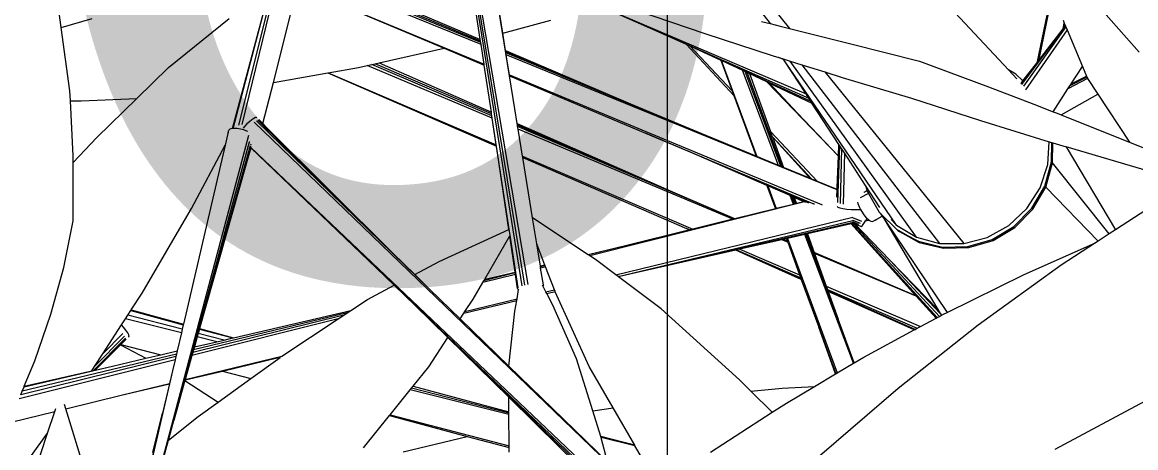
# Model space of a CAD drawing. Header units: millimetres. Extents: x 17 to 218440, y 21 to 53693.
# Drawn here: x 37158.7 to 37325.4, y 25592.5 to 25656.2 of the extents above; entities that cross this region are included whole.
import ezdxf

# ---------------------------------------------------------------- set-up
doc = ezdxf.new("R2010")
doc.units = ezdxf.units.MM
doc.header["$MEASUREMENT"] = 0
doc.layers.add('Edges', color=7, linetype='Continuous', lineweight=18)
doc.styles.get("Standard").update_dxf_attribs({"font": 'arial.ttf'})
doc.dimstyles.new('DIM100', dxfattribs={"dimscale": 0, "dimtxt": 150, "dimasz": 50, "dimexe": 50, "dimexo": 0, "dimgap": 100, "dimtad": 1, "dimtoh": 1, "dimdec": 0, "dimdsep": 46, "dimtxsty": 'Standard', "dimblk": 'ARCHTICK', "dimcen": 1, "dimclrd": 1, "dimclre": 1, "dimadec": 0, "dimazin": 0, "dimtfac": 250, "dimtdec": 0, "dimtix": 1, "dimtmove": 0, "dimatfit": 3, "dimldrblk": 'DOT', "dimfxl": 150, "dimtolj": 1, "dimtzin": 0, "dimlwd": 5, "dimlwe": 5, "dimarcsym": 0})

# ---------------------------------------------------------------- blocks, each defined once
blk = doc.blocks.new('BAMBOOPLAN')
at = {"layer": 'Edges'}
for p, q in [((-2.0122, 6.1631), (-1.3041, 5.2883)), ((-2.2509, 6.01), (-2.4758, 5.0826)), ((-2.2728, 5.9232), (-2.4831, 5.0812)), ((-2.0569, 5.8609), (-1.8769, 4.7375)), ((-2.0566, 5.8623), (-1.871, 4.7392)), ((-2.0541, 5.8605), (-1.8642, 4.7407)), ((-1.892, 5.1167), (-2.0075, 5.8286)), ((-1.5611, 5.5779), (-1.3459, 5.2988)), ((-1.966, 5.2656), (-1.9936, 5.4463)), ((-1.9642, 5.2539), (-2.3473, 5.4101)), ((-1.9649, 5.2582), (-2.3459, 5.4154)), ((-1.9653, 5.2611), (-2.3448, 5.4199)), ((-1.9176, 5.2786), (-1.9412, 5.4281)), ((-2.2713, 5.3949), (-1.9674, 5.2652)), ((-0.7419, 5.3724), (-0.7752, 5.2143)), ((-0.7407, 5.369), (-0.7718, 5.2188)), ((-0.6781, 5.3758), (-0.5562, 5.2378)), ((-2.2875, 5.3489), (-2.0428, 5.2459)), ((-2.2875, 5.3489), (-1.9577, 5.2117)), ((-2.8622, 5.2907), (-2.8658, 5.3171)), ((-2.496, 5.0742), (-2.4277, 5.3295)), ((-2.4942, 5.0744), (-2.4277, 5.3295)), ((-2.4085, 5.1725), (-2.3715, 5.3178)), ((-1.7019, 5.3333), (-1.2689, 5.1482)), ((-1.7019, 5.3333), (-1.5667, 5.2735)), ((-1.6299, 5.3265), (-1.4852, 5.2774)), ((-0.8356, 5.1995), (-0.9498, 5.3216)), ((-2.8622, 5.2907), (-2.7961, 5.3095)), ((-2.8436, 5.1546), (-2.8622, 5.2907)), ((-2.633, 5.2048), (-2.5031, 5.3094)), ((-1.9176, 5.2786), (-1.8146, 5.3062)), ((-1.3638, 5.3032), (-1.3459, 5.2988)), ((-1.3459, 5.2988), (-1.3245, 5.2934)), ((-1.3245, 5.2934), (-1.3041, 5.2883)), ((-0.8071, 5.1685), (-0.7137, 5.2934)), ((-0.7131, 5.2918), (-0.8036, 5.1647)), ((-0.719, 5.3058), (-0.7165, 5.2999)), ((-0.719, 5.2872), (-0.7165, 5.2999)), ((-0.719, 5.2872), (-0.715, 5.2924)), ((-0.7165, 5.2999), (-0.7144, 5.295)), ((-0.715, 5.2924), (-0.7144, 5.295)), ((-0.715, 5.2924), (-0.7139, 5.2938)), ((-0.7144, 5.295), (-0.7139, 5.2938)), ((-0.7139, 5.2938), (-0.7137, 5.2934)), ((-0.7137, 5.2934), (-0.7131, 5.2918)), ((-0.7131, 5.2918), (-0.7105, 5.2856)), ((-1.9674, 5.2652), (-1.966, 5.2656)), ((-1.9674, 5.2652), (-1.9658, 5.2645)), ((-1.9658, 5.2645), (-1.966, 5.2656)), ((-1.9117, 5.2414), (-1.9176, 5.2786)), ((-1.5667, 5.2735), (-1.2631, 5.1393)), ((-1.5667, 5.2735), (-1.525, 5.2544)), ((-1.4852, 5.2774), (-1.339, 5.2297)), ((-1.3041, 5.2883), (-1.1756, 5.256)), ((-0.7105, 5.2856), (-0.7992, 5.1572)), ((-0.7718, 5.2188), (-0.719, 5.2872)), ((-0.7105, 5.2856), (-0.6776, 5.2072)), ((-2.1818, 5.2147), (-2.0428, 5.2459)), ((-2.0428, 5.2459), (-1.9575, 5.2101)), ((-1.9653, 5.2611), (-1.9658, 5.2645)), ((-1.9649, 5.2582), (-1.9653, 5.2611)), ((-1.9642, 5.2539), (-1.9649, 5.2582)), ((-1.9577, 5.2117), (-1.9642, 5.2539)), ((-1.9117, 5.2414), (-1.5959, 5.1066)), ((-1.9113, 5.2385), (-1.9117, 5.2414)), ((-1.525, 5.2544), (-1.4233, 5.1452)), ((-1.525, 5.2544), (-1.5173, 5.2509)), ((-1.5173, 5.2509), (-1.4269, 5.155)), ((-1.5173, 5.2509), (-1.4509, 5.2206)), ((-1.1756, 5.256), (-1.0263, 5.2182)), ((-1.5959, 5.1066), (-1.9113, 5.2385)), ((-1.9109, 5.236), (-1.9113, 5.2385)), ((-1.9102, 5.2319), (-1.9109, 5.236)), ((-1.4935, 5.0638), (-1.9109, 5.236)), ((-1.2023, 4.9434), (-1.9102, 5.2319)), ((-1.9035, 5.1892), (-1.9102, 5.2319)), ((-1.4509, 5.2206), (-1.4269, 5.155)), ((-1.4509, 5.2206), (-1.4503, 5.2203)), ((-1.4503, 5.2203), (-1.3739, 5.0145)), ((-1.4503, 5.2203), (-1.4351, 5.2133)), ((-1.339, 5.2297), (-1.3269, 5.226)), ((-1.317, 5.2219), (-1.3269, 5.226)), ((-1.3269, 5.226), (-1.3178, 5.2231)), ((-1.317, 5.2219), (-1.3178, 5.2231)), ((-1.3178, 5.2231), (-1.3029, 5.2184)), ((-1.3149, 5.2189), (-1.317, 5.2219)), ((-1.2689, 5.1482), (-1.3149, 5.2189)), ((-1.0755, 4.8677), (-1.3149, 5.2189)), ((-1.0323, 4.8418), (-1.3029, 5.2184)), ((-1.3029, 5.2184), (-1.278, 5.2106)), ((-1.0263, 5.2182), (-0.8785, 5.1634)), ((-0.7752, 5.2143), (-0.7718, 5.2188)), ((-2.7009, 5.1384), (-2.633, 5.2048)), ((-2.2922, 5.1931), (-2.2911, 5.1933)), ((-2.2911, 5.1933), (-2.2263, 5.2048)), ((-2.2911, 5.1933), (-1.9317, 5.0394)), ((-2.2263, 5.2048), (-2.2081, 5.2088)), ((-2.2081, 5.2088), (-2.1981, 5.2111)), ((-1.9402, 5.0963), (-2.2081, 5.2088)), ((-2.1981, 5.2111), (-2.1908, 5.2127)), ((-1.941, 5.1018), (-2.1981, 5.2111)), ((-2.1908, 5.2127), (-2.1818, 5.2147)), ((-1.9415, 5.1054), (-2.1908, 5.2127)), ((-2.1818, 5.2147), (-1.9421, 5.1095)), ((-1.9575, 5.2101), (-1.9577, 5.2117)), ((-1.9421, 5.1095), (-1.9575, 5.2101)), ((-1.4351, 5.2133), (-1.4048, 5.199)), ((-1.4351, 5.2133), (-1.2587, 5.1326)), ((-1.3276, 4.9953), (-1.4048, 5.199)), ((-1.4048, 5.199), (-1.399, 5.1963)), ((-1.3231, 4.9935), (-1.399, 5.1963)), ((-1.399, 5.1963), (-1.3947, 5.1942)), ((-1.3202, 4.9923), (-1.3947, 5.1942)), ((-1.3947, 5.1942), (-1.3895, 5.1918)), ((-1.278, 5.2106), (-0.9832, 4.8283)), ((-1.278, 5.2106), (-1.2288, 5.1953)), ((-1.2288, 5.1953), (-0.9316, 4.8281)), ((-1.2288, 5.1953), (-1.1917, 5.1837)), ((-0.8197, 5.1907), (-0.8356, 5.1995)), ((-0.818, 5.1806), (-0.8356, 5.1995)), ((-0.8048, 5.176), (-0.7752, 5.2143)), ((-0.7019, 5.1698), (-0.6776, 5.2072)), ((-0.6776, 5.2072), (-0.6689, 5.1865)), ((-2.4309, 5.0848), (-2.4085, 5.1725)), ((-2.4085, 5.1725), (-2.2922, 5.1931)), ((-2.2922, 5.1931), (-1.9313, 5.0369)), ((-1.9035, 5.1892), (-1.2358, 4.9115)), ((-1.9032, 5.1872), (-1.9035, 5.1892)), ((-1.9032, 5.1872), (-1.612, 5.0647)), ((-1.892, 5.1167), (-1.9032, 5.1872)), ((-1.3895, 5.1918), (-1.3448, 5.0679)), ((-1.3895, 5.1918), (-1.3533, 5.1746)), ((-1.1995, 5.0152), (-1.3533, 5.1746)), ((-1.3533, 5.1746), (-1.3492, 5.1727)), ((-1.2869, 5.1072), (-1.3492, 5.1727)), ((-1.3492, 5.1727), (-1.3469, 5.1716)), ((-1.3469, 5.1716), (-1.2869, 5.1072)), ((-1.3469, 5.1716), (-1.2562, 5.1288)), ((-1.1917, 5.1837), (-1.0435, 5.1393)), ((-0.8048, 5.176), (-0.8197, 5.1907)), ((-0.809, 5.1706), (-0.8088, 5.1708)), ((-0.8088, 5.1708), (-0.8048, 5.176)), ((-0.6666, 5.1812), (-0.7089, 5.159)), ((-0.6681, 5.1845), (-0.7045, 5.1657)), ((-0.7026, 5.1687), (-0.6687, 5.186)), ((-0.7026, 5.1687), (-0.7019, 5.1698)), ((-0.7019, 5.1698), (-0.6689, 5.1865)), ((-0.6689, 5.1865), (-0.6687, 5.186)), ((-0.6687, 5.186), (-0.6681, 5.1845)), ((-0.6681, 5.1845), (-0.6669, 5.1817)), ((-0.6669, 5.1817), (-0.6666, 5.1812)), ((-0.6666, 5.1812), (-0.6444, 5.1476)), ((-2.8425, 5.1334), (-2.8436, 5.1546)), ((-1.4269, 5.155), (-1.4233, 5.1452)), ((-1.2631, 5.1393), (-1.2689, 5.1482)), ((-0.8785, 5.1634), (-0.7817, 5.1261)), ((-0.7992, 5.1572), (-0.7993, 5.1571)), ((-0.7404, 5.1102), (-0.7089, 5.159)), ((-0.7228, 5.1033), (-0.6444, 5.1476)), ((-0.7089, 5.159), (-0.7045, 5.1657)), ((-0.7045, 5.1657), (-0.7026, 5.1687)), ((-0.6444, 5.1476), (-0.5769, 5.0451)), ((-2.8425, 5.1334), (-2.8196, 5.1332)), ((-2.8366, 5.0159), (-2.8425, 5.1334)), ((-2.8196, 5.1332), (-2.7009, 5.1384)), ((-2.7861, 5.0551), (-2.7009, 5.1384)), ((-1.4233, 5.1452), (-1.3757, 5.0152)), ((-1.2587, 5.1326), (-1.2631, 5.1393)), ((-1.2562, 5.1288), (-1.2587, 5.1326)), ((-1.1985, 5.0401), (-1.2562, 5.1288)), ((-1.0435, 5.1393), (-0.8957, 5.0915)), ((-0.7817, 5.1261), (-0.7404, 5.1102)), ((-2.4444, 5.0981), (-2.4468, 5.0977)), ((-2.4437, 5.0975), (-2.4444, 5.0981)), ((-1.9416, 5.1059), (-1.9421, 5.1095)), ((-1.9415, 5.1054), (-1.9416, 5.1059)), ((-1.941, 5.1018), (-1.9415, 5.1054)), ((-1.9402, 5.0963), (-1.941, 5.1018)), ((-1.8869, 5.0852), (-1.892, 5.1167)), ((-1.4935, 5.0638), (-1.5959, 5.1066)), ((-1.1995, 5.0153), (-1.2869, 5.1072)), ((-0.7404, 5.1102), (-0.7317, 5.1069)), ((-0.7317, 5.1069), (-0.7228, 5.1033)), ((-0.7228, 5.1033), (-0.5862, 5.0489)), ((-2.4975, 5.0741), (-2.5016, 5.0727)), ((-2.496, 5.0742), (-2.4975, 5.0741)), ((-2.4942, 5.0744), (-2.496, 5.0742)), ((-2.4921, 5.0746), (-2.4942, 5.0744)), ((-2.4857, 5.0743), (-2.4921, 5.0746)), ((-2.4787, 5.0732), (-2.4857, 5.0743)), ((-2.4699, 5.0789), (-2.473, 5.0754)), ((-2.4649, 5.0841), (-2.4699, 5.0789)), ((-2.4597, 5.0889), (-2.4649, 5.0841)), ((-2.4547, 5.0929), (-2.4597, 5.0889)), ((-2.4503, 5.096), (-2.4547, 5.0929)), ((-2.4468, 5.0977), (-2.4503, 5.096)), ((-1.5266, 4.199), (-2.4493, 5.0877)), ((-2.0735, 4.73), (-2.4449, 5.0907)), ((-2.4414, 5.0924), (-2.1519, 4.8073)), ((-2.4378, 5.0918), (-2.4396, 5.0935)), ((-2.439, 5.0928), (-2.4221, 5.0761)), ((-2.4378, 5.0918), (-2.4309, 5.0848)), ((-2.4309, 5.0848), (-2.4221, 5.0761)), ((-2.4221, 5.0761), (-2.1519, 4.8073)), ((-1.9038, 4.8588), (-1.9402, 5.0963)), ((-1.9317, 5.0394), (-1.9402, 5.0963)), ((-1.8869, 5.0852), (-1.5026, 4.9164)), ((-1.8863, 5.0816), (-1.8869, 5.0852)), ((-1.5026, 4.9164), (-1.8863, 5.0816)), ((-1.8858, 5.0784), (-1.8863, 5.0816)), ((-1.4214, 4.8811), (-1.8858, 5.0784)), ((-1.8849, 5.0732), (-1.8858, 5.0784)), ((-0.8957, 5.0915), (-0.749, 5.0459)), ((-2.8367, 5.0013), (-2.7861, 5.0551)), ((-2.7028, 4.1516), (-2.4608, 5.0599)), ((-2.5058, 5.0635), (-2.5116, 5.0388)), ((-2.5052, 5.0661), (-2.5058, 5.0635)), ((-2.5052, 5.0661), (-2.504, 5.0707)), ((-2.5016, 5.0727), (-2.504, 5.0707)), ((-2.4716, 5.0713), (-2.4787, 5.0732)), ((-2.4673, 5.0697), (-2.4716, 5.0713)), ((-2.465, 5.0689), (-2.4673, 5.0697)), ((-2.463, 5.0679), (-2.465, 5.0689)), ((-1.4252, 4.8801), (-1.8849, 5.0732)), ((-1.8756, 5.0153), (-1.8849, 5.0732)), ((-1.5147, 5.0229), (-1.612, 5.0647)), ((-1.612, 5.0647), (-1.2542, 4.9142)), ((-1.3757, 5.0152), (-1.4935, 5.0638)), ((-1.3448, 5.0679), (-1.244, 4.9609)), ((-1.3406, 5.0563), (-1.3448, 5.0679)), ((-1.3406, 5.0563), (-1.2566, 4.9661)), ((-1.2649, 4.9733), (-1.3406, 5.0563)), ((-1.3406, 5.0563), (-1.3171, 4.991)), ((-2.6215, 4.4498), (-2.4592, 5.0459)), ((-2.5116, 5.0388), (-2.6009, 4.6558)), ((-2.4578, 5.0371), (-2.5972, 4.5371)), ((-2.5833, 4.9035), (-2.5116, 5.0388)), ((-2.4568, 5.0335), (-2.4675, 4.9958)), ((-2.4568, 5.0333), (-2.4675, 4.9958)), ((-2.4592, 5.0459), (-2.4591, 5.0464)), ((-2.4569, 5.0407), (-2.4573, 5.039)), ((-2.4568, 5.0407), (-2.4569, 5.0407)), ((-2.4566, 5.0345), (-2.4568, 5.0337)), ((-2.4559, 5.0343), (-2.4568, 5.0336)), ((-2.4567, 5.0338), (-2.4568, 5.0337)), ((-2.4568, 5.0337), (-2.4568, 5.0335)), ((-2.4568, 5.0336), (-2.4568, 5.0335)), ((-2.4568, 5.0334), (-1.2788, 3.9148)), ((-2.4568, 5.0334), (-2.4568, 5.0333)), ((-2.4568, 5.0333), (-2.1879, 4.7758)), ((-2.4562, 5.0341), (-2.4567, 5.0338)), ((-2.4563, 5.0354), (-2.4565, 5.0349)), ((-1.9313, 5.0369), (-1.9317, 5.0394)), ((-1.9048, 4.8583), (-1.9313, 5.0369)), ((-1.2008, 4.916), (-1.1967, 5.0373)), ((-1.1995, 5.0153), (-1.1985, 5.0401)), ((-1.1967, 5.0373), (-1.1985, 5.0401)), ((-1.1929, 5.0316), (-1.1967, 5.0373)), ((-1.1929, 5.0316), (-1.1961, 4.9142)), ((-1.1869, 5.0224), (-1.1929, 5.0316)), ((-0.7518, 4.9972), (-0.749, 5.0459)), ((-0.749, 5.0459), (-0.7478, 5.0456)), ((-0.7478, 5.0456), (-0.7463, 5.0451)), ((-0.7463, 5.0451), (-0.7428, 5.0441)), ((-0.7434, 5.0031), (-0.7428, 5.0441)), ((-0.7428, 5.0441), (-0.7408, 5.0435)), ((-0.7413, 5.0009), (-0.7408, 5.0435)), ((-0.7408, 5.0435), (-0.712, 5.0349)), ((-0.712, 5.0349), (-0.607, 4.8573)), ((-0.5314, 4.9814), (-0.712, 5.0349)), ((-0.5862, 5.0489), (-0.5769, 5.0451)), ((-0.5769, 5.0451), (-0.4636, 4.9992)), ((-2.8367, 5.0013), (-2.8366, 5.0159)), ((-1.8756, 5.0153), (-1.5107, 4.8591)), ((-1.8751, 5.0125), (-1.8756, 5.0153)), ((-1.8751, 5.0125), (-1.5246, 4.8607)), ((-1.8541, 4.8833), (-1.8751, 5.0125)), ((-1.3527, 4.9525), (-1.5147, 5.0229)), ((-1.2642, 4.9155), (-1.5147, 5.0229)), ((-1.3739, 5.0145), (-1.3757, 5.0152)), ((-1.3276, 4.9953), (-1.3739, 5.0145)), ((-1.2021, 4.9484), (-1.1995, 5.0152)), ((-1.1995, 5.0152), (-1.1995, 5.0153)), ((-1.1869, 5.0224), (-1.1895, 4.9126)), ((-1.1415, 4.9526), (-1.1869, 5.0224)), ((-0.758, 4.951), (-0.7434, 5.0031)), ((-2.837, 4.8768), (-2.8367, 5.0013)), ((-2.4675, 4.9958), (-2.5663, 4.6463)), ((-1.3231, 4.9935), (-1.3276, 4.9953)), ((-1.3202, 4.9923), (-1.3231, 4.9935)), ((-1.3171, 4.991), (-1.3202, 4.9923)), ((-1.2595, 4.9673), (-1.3171, 4.991)), ((-0.768, 4.9475), (-0.7518, 4.9972)), ((-0.7559, 4.9487), (-0.7413, 5.0009)), ((-0.62, 4.8488), (-0.7413, 5.0009)), ((-1.2595, 4.9673), (-1.2649, 4.9733)), ((-1.2594, 4.9672), (-1.2649, 4.9733)), ((-1.2594, 4.9672), (-1.2595, 4.9673)), ((-1.2566, 4.9661), (-1.2594, 4.9672)), ((-1.244, 4.9609), (-1.2566, 4.9661)), ((-1.2023, 4.9437), (-1.244, 4.9609)), ((-1.3527, 4.9525), (-1.3344, 4.9025)), ((-1.3506, 4.9516), (-1.3527, 4.9525)), ((-1.3506, 4.9516), (-1.3325, 4.903)), ((-1.3031, 4.9309), (-1.3506, 4.9516)), ((-1.2029, 4.9277), (-1.2027, 4.9339)), ((-1.2027, 4.9339), (-1.2026, 4.9372)), ((-1.2026, 4.9375), (-1.2025, 4.9381)), ((-1.2026, 4.9372), (-1.2026, 4.9375)), ((-1.2025, 4.9381), (-1.2023, 4.9434)), ((-1.2023, 4.9437), (-1.2021, 4.9484)), ((-1.2023, 4.9434), (-1.2023, 4.9437)), ((-1.1352, 4.9354), (-1.1532, 4.9259)), ((-1.1451, 4.9376), (-1.1452, 4.9375)), ((-1.1385, 4.9411), (-1.1451, 4.9376)), ((-1.1415, 4.9526), (-1.1395, 4.945)), ((-1.1107, 4.9054), (-1.1415, 4.9526)), ((-1.1395, 4.945), (-1.1385, 4.9412)), ((-1.1385, 4.9412), (-1.1385, 4.9411)), ((-1.1385, 4.9411), (-1.1352, 4.9354)), ((-1.1352, 4.9354), (-1.1122, 4.8955)), ((-0.7963, 4.9031), (-0.768, 4.9475)), ((-0.7855, 4.9039), (-0.758, 4.951)), ((-0.7834, 4.9016), (-0.7559, 4.9487)), ((-0.6441, 4.8331), (-0.7559, 4.9487)), ((-1.2721, 4.9174), (-1.7315, 4.8022)), ((-1.4209, 4.8812), (-1.5026, 4.9164)), ((-1.2959, 4.912), (-1.3325, 4.903)), ((-1.2959, 4.912), (-1.3031, 4.9309)), ((-1.299, 4.9291), (-1.3031, 4.9309)), ((-1.2928, 4.9128), (-1.299, 4.9291)), ((-1.2965, 4.9281), (-1.299, 4.9291)), ((-1.2911, 4.9132), (-1.2965, 4.9281)), ((-1.294, 4.927), (-1.2965, 4.9281)), ((-1.2928, 4.9128), (-1.2959, 4.912)), ((-1.294, 4.927), (-1.2892, 4.9137)), ((-1.2727, 4.9177), (-1.294, 4.927)), ((-1.2911, 4.9132), (-1.2928, 4.9128)), ((-1.2892, 4.9137), (-1.2911, 4.9132)), ((-1.2727, 4.9177), (-1.2892, 4.9137)), ((-1.2721, 4.9174), (-1.2727, 4.9177)), ((-1.2694, 4.9163), (-1.2721, 4.9174)), ((-1.2627, 4.9148), (-1.2642, 4.9155)), ((-1.2542, 4.9142), (-1.2531, 4.9137)), ((-1.2531, 4.9137), (-1.2506, 4.9127)), ((-1.2358, 4.9115), (-1.2346, 4.911)), ((-1.2026, 4.9074), (-1.2011, 4.9063)), ((-1.1589, 4.9169), (-1.1581, 4.9141)), ((-1.1581, 4.9141), (-1.1546, 4.9057)), ((-2.6893, 4.7222), (-2.5833, 4.9035)), ((-1.6755, 4.7614), (-1.169, 4.8846)), ((-1.3344, 4.9025), (-1.4209, 4.8812)), ((-1.3325, 4.903), (-1.3344, 4.9025)), ((-1.2011, 4.9063), (-1.1964, 4.9045)), ((-1.1964, 4.9045), (-1.1898, 4.9029)), ((-1.1898, 4.9029), (-1.1816, 4.9018)), ((-1.1816, 4.9018), (-1.1726, 4.901)), ((-1.1726, 4.901), (-1.1663, 4.9008)), ((-1.1695, 4.8839), (-1.1693, 4.8839)), ((-1.1693, 4.8839), (-1.1502, 4.8759)), ((-1.169, 4.8846), (-1.1686, 4.8847)), ((-1.1663, 4.9008), (-1.1632, 4.9008)), ((-1.1632, 4.9008), (-1.1542, 4.901)), ((-1.1546, 4.9057), (-1.1522, 4.9012)), ((-1.1542, 4.901), (-1.1522, 4.9012)), ((-1.1522, 4.9012), (-1.1503, 4.8974)), ((-1.1503, 4.8974), (-1.1453, 4.8899)), ((-1.1453, 4.8899), (-1.14, 4.8836)), ((-1.14, 4.8836), (-1.1386, 4.8823)), ((-1.1176, 4.8802), (-1.1059, 4.8868)), ((-1.1122, 4.8955), (-1.0747, 4.8586)), ((-1.1102, 4.8932), (-1.1122, 4.8955)), ((-1.1102, 4.8932), (-1.0727, 4.8563)), ((-1.1102, 4.8932), (-1.1059, 4.8868)), ((-1.1059, 4.8868), (-1.1023, 4.8815)), ((-0.8349, 4.8668), (-0.7963, 4.9031)), ((-0.824, 4.865), (-0.7855, 4.9039)), ((-0.8219, 4.8628), (-0.7834, 4.9016)), ((-0.5398, 4.9012), (-0.607, 4.8573)), ((-2.857, 4.777), (-2.837, 4.8768)), ((-1.8451, 4.8278), (-1.8541, 4.8833)), ((-1.7347, 4.8043), (-1.8541, 4.8833)), ((-1.6709, 4.7579), (-1.1688, 4.8779)), ((-1.1679, 4.8735), (-1.646, 4.7628)), ((-1.5172, 4.8575), (-1.5246, 4.8607)), ((-1.5246, 4.8607), (-1.5171, 4.8575)), ((-1.4252, 4.8801), (-1.5107, 4.8591)), ((-1.4214, 4.8811), (-1.4252, 4.8801)), ((-1.4209, 4.8812), (-1.4214, 4.8811)), ((-1.172, 4.8701), (-1.2658, 4.8488)), ((-1.171, 4.8703), (-1.172, 4.8701)), ((-1.0338, 4.7164), (-1.172, 4.8701)), ((-1.1695, 4.8706), (-1.171, 4.8703)), ((-0.9882, 4.6699), (-1.171, 4.8703)), ((-1.1681, 4.8709), (-1.1695, 4.8706)), ((-1.1688, 4.8783), (-1.1684, 4.8781)), ((-1.1688, 4.8779), (-1.1683, 4.878)), ((-1.1685, 4.8744), (-1.1687, 4.8745)), ((-1.1557, 4.8689), (-1.1685, 4.8744)), ((-1.1684, 4.8781), (-1.1531, 4.8717)), ((-1.1663, 4.8714), (-1.1681, 4.8709)), ((-1.1681, 4.8709), (-0.9834, 4.6725)), ((-1.1677, 4.8735), (-1.1679, 4.8735)), ((-1.1666, 4.8716), (-1.1679, 4.8721)), ((-1.1666, 4.8716), (-1.1663, 4.8714)), ((-1.1663, 4.8714), (-1.1662, 4.8714)), ((-1.165, 4.8708), (-1.1662, 4.8714)), ((-1.1577, 4.8677), (-1.1662, 4.8714)), ((-1.165, 4.8708), (-1.0893, 4.7928)), ((-1.159, 4.8682), (-1.165, 4.8708)), ((-1.159, 4.8682), (-1.1523, 4.8653)), ((-1.1523, 4.8653), (-1.151, 4.8648)), ((-1.151, 4.8648), (-1.149, 4.866)), ((-1.149, 4.866), (-1.1464, 4.8689)), ((-1.1464, 4.8689), (-1.1436, 4.8731)), ((-1.1436, 4.8731), (-1.1414, 4.8769)), ((-1.1414, 4.8769), (-1.1342, 4.8786)), ((-1.1414, 4.8769), (-1.1413, 4.877)), ((-1.1413, 4.877), (-1.1405, 4.8784)), ((-1.1398, 4.8774), (-1.1413, 4.877)), ((-1.1405, 4.8784), (-1.1398, 4.88)), ((-1.1398, 4.88), (-1.1386, 4.8823)), ((-1.1385, 4.8802), (-1.1398, 4.88)), ((-1.1386, 4.8823), (-1.1348, 4.8789)), ((-1.1348, 4.8789), (-1.1342, 4.8786)), ((-1.1342, 4.8786), (-1.13, 4.8762)), ((-1.13, 4.8762), (-1.126, 4.8757)), ((-1.1206, 4.8785), (-1.126, 4.8757)), ((-1.1206, 4.8785), (-1.1176, 4.8802)), ((-1.1023, 4.8815), (-0.9866, 4.6871)), ((-1.1023, 4.8815), (-0.9672, 4.6809)), ((-1.0866, 4.8794), (-1.0755, 4.8677)), ((-1.0755, 4.8677), (-1.0323, 4.8418)), ((-0.881, 4.8412), (-0.8349, 4.8668)), ((-0.8709, 4.837), (-0.824, 4.865)), ((-0.8688, 4.8348), (-0.8219, 4.8628)), ((-2.054, 4.7898), (-1.9048, 4.8583)), ((-1.9564, 4.752), (-1.9028, 4.8449)), ((-1.9048, 4.8583), (-1.9038, 4.8588)), ((-1.9019, 4.8464), (-1.9038, 4.8588)), ((-1.9028, 4.8449), (-1.9019, 4.8464)), ((-1.8913, 4.7673), (-1.9028, 4.8449)), ((-1.8847, 4.7338), (-1.9019, 4.8464)), ((-1.5172, 4.8575), (-1.6554, 4.8234)), ((-1.5171, 4.8575), (-1.5172, 4.8575)), ((-1.5107, 4.8591), (-1.5171, 4.8575)), ((-1.3209, 4.8364), (-1.4104, 4.8161)), ((-1.3178, 4.8371), (-1.3209, 4.8364)), ((-1.3081, 4.831), (-1.3209, 4.8364)), ((-1.3109, 4.8386), (-1.3178, 4.8371)), ((-1.309, 4.8334), (-1.3178, 4.8371)), ((-1.3088, 4.8391), (-1.3109, 4.8386)), ((-1.3109, 4.8386), (-1.309, 4.8334)), ((-1.2715, 4.8476), (-1.3088, 4.8391)), ((-1.3088, 4.8391), (-1.202, 4.5515)), ((-1.2687, 4.8482), (-1.2715, 4.8476)), ((-1.167, 4.5722), (-1.2715, 4.8476)), ((-1.2672, 4.8485), (-1.2687, 4.8482)), ((-1.1656, 4.573), (-1.2687, 4.8482)), ((-1.2658, 4.8488), (-1.2672, 4.8485)), ((-1.2, 4.6663), (-1.2672, 4.8485)), ((-1.2658, 4.8488), (-1.2514, 4.8089)), ((-1.0747, 4.8586), (-1.0716, 4.8568)), ((-1.0727, 4.8563), (-1.069, 4.8543)), ((-1.069, 4.8543), (-1.0716, 4.8568)), ((-1.0716, 4.8568), (-1.05, 4.8449)), ((-1.069, 4.8543), (-1.0493, 4.8434)), ((-1.0493, 4.8434), (-1.05, 4.8449)), ((-1.05, 4.8449), (-1.0339, 4.8359)), ((-1.0493, 4.8434), (-1.033, 4.8344)), ((-1.033, 4.8344), (-1.0339, 4.8359)), ((-1.0339, 4.8359), (-1.0285, 4.833)), ((-1.0323, 4.8418), (-0.9832, 4.8283)), ((-0.9316, 4.8281), (-0.881, 4.8412)), ((-0.923, 4.8218), (-0.8709, 4.837)), ((-0.62, 4.8488), (-0.6441, 4.8331)), ((-0.607, 4.8573), (-0.62, 4.8488)), ((-1.8275, 4.7822), (-1.8451, 4.8278)), ((-1.8373, 4.7798), (-1.8451, 4.8278)), ((-1.6554, 4.8234), (-1.7347, 4.8043)), ((-1.6554, 4.8234), (-1.7342, 4.804)), ((-1.4191, 4.8141), (-1.646, 4.7628)), ((-1.4178, 4.8145), (-1.4191, 4.8141)), ((-1.3955, 4.8037), (-1.4191, 4.8141)), ((-1.4104, 4.8161), (-1.4178, 4.8145)), ((-1.4178, 4.8145), (-1.2802, 4.7549)), ((-1.4104, 4.8161), (-1.2826, 4.7614)), ((-1.309, 4.8334), (-1.3081, 4.831)), ((-1.3081, 4.831), (-1.2826, 4.7614)), ((-1.033, 4.8344), (-1.0265, 4.8307)), ((-1.0285, 4.833), (-0.9768, 4.8204)), ((-1.0265, 4.8307), (-0.9747, 4.8182)), ((-0.9832, 4.8283), (-0.9316, 4.8281)), ((-0.9768, 4.8204), (-0.923, 4.8218)), ((-0.9747, 4.8182), (-0.9209, 4.8196)), ((-0.9209, 4.8196), (-0.8688, 4.8348)), ((-0.8021, 4.762), (-0.6493, 4.8297)), ((-0.6493, 4.8297), (-0.7229, 4.7817)), ((-0.6441, 4.8331), (-0.6493, 4.8297)), ((-2.1519, 4.8073), (-2.1061, 4.7622)), ((-2.1061, 4.7622), (-2.054, 4.7898)), ((-1.7342, 4.804), (-1.7347, 4.8043)), ((-1.7315, 4.8022), (-1.7342, 4.804)), ((-1.7196, 4.7943), (-1.7315, 4.8022)), ((-1.6755, 4.7614), (-1.7196, 4.7943)), ((-1.279, 4.7516), (-1.3955, 4.8037)), ((-1.2793, 4.7524), (-1.3955, 4.8037)), ((-1.0338, 4.7164), (-1.2514, 4.8089)), ((-1.2514, 4.8089), (-1.2507, 4.8069)), ((-1.0329, 4.7155), (-1.2507, 4.8069)), ((-1.2507, 4.8069), (-1.2255, 4.7369)), ((-1.0893, 4.7928), (-0.9816, 4.6788)), ((-1.0893, 4.7928), (-0.9866, 4.6871)), ((-2.8843, 4.6771), (-2.857, 4.777)), ((-2.1879, 4.7758), (-1.2834, 3.9095)), ((-2.1879, 4.7758), (-2.1499, 4.739)), ((-1.891, 4.7654), (-1.9583, 4.7488)), ((-1.8912, 4.7666), (-1.9572, 4.7507)), ((-1.9564, 4.752), (-1.8913, 4.7673)), ((-1.8912, 4.7666), (-1.8913, 4.7673)), ((-1.891, 4.7654), (-1.8912, 4.7666)), ((-1.8905, 4.7623), (-1.891, 4.7654)), ((-1.8373, 4.7798), (-1.8275, 4.7822)), ((-1.8274, 4.782), (-1.8373, 4.7796)), ((-1.8373, 4.7796), (-1.8373, 4.7798)), ((-1.8372, 4.7787), (-1.8373, 4.7796)), ((-1.8271, 4.7811), (-1.8372, 4.7787)), ((-1.8367, 4.7758), (-1.8372, 4.7787)), ((-1.826, 4.7785), (-1.8367, 4.7758)), ((-1.8308, 4.7397), (-1.8367, 4.7758)), ((-1.8274, 4.782), (-1.8275, 4.7822)), ((-1.8271, 4.7811), (-1.8274, 4.782)), ((-1.826, 4.7785), (-1.8271, 4.7811)), ((-1.807, 4.7294), (-1.826, 4.7785)), ((-0.7229, 4.7817), (-0.9003, 4.654)), ((-2.1061, 4.7622), (-2.0735, 4.73)), ((-1.9809, 4.7096), (-1.9606, 4.7447)), ((-1.8905, 4.7623), (-1.9606, 4.7447)), ((-1.9606, 4.7447), (-1.9583, 4.7488)), ((-1.9583, 4.7488), (-1.9572, 4.7507)), ((-1.9572, 4.7507), (-1.9564, 4.752)), ((-1.886, 4.7321), (-1.8905, 4.7623)), ((-1.6709, 4.7579), (-1.6755, 4.7614)), ((-1.67, 4.7573), (-1.6709, 4.7579)), ((-1.646, 4.7628), (-1.67, 4.7573)), ((-1.5785, 4.6889), (-1.67, 4.7573)), ((-1.2826, 4.7614), (-1.2802, 4.7549)), ((-1.2802, 4.7549), (-1.2793, 4.7524)), ((-1.2793, 4.7524), (-1.279, 4.7516)), ((-1.279, 4.7516), (-1.2416, 4.6496)), ((-0.9672, 4.6809), (-0.8021, 4.762)), ((-2.7125, 4.6864), (-2.6893, 4.7222)), ((-2.2073, 4.7085), (-2.1499, 4.739)), ((-2.1499, 4.739), (-2.1049, 4.6955)), ((-2.0087, 4.6672), (-2.0735, 4.73)), ((-1.8872, 4.7099), (-1.8838, 4.7296)), ((-1.886, 4.7321), (-1.8855, 4.7307)), ((-1.8855, 4.7307), (-1.8838, 4.7296)), ((-1.8838, 4.7296), (-1.8834, 4.7315)), ((-1.8322, 4.7379), (-1.833, 4.7394)), ((-1.8308, 4.7397), (-1.8322, 4.7379)), ((-1.8254, 4.7249), (-1.8322, 4.7379)), ((-1.8254, 4.7249), (-1.807, 4.7294)), ((-1.8236, 4.7214), (-1.8254, 4.7249)), ((-1.8236, 4.7214), (-1.8056, 4.7257)), ((-1.8105, 4.6962), (-1.8236, 4.7214)), ((-1.8056, 4.7257), (-1.807, 4.7294)), ((-1.8054, 4.7252), (-1.8056, 4.7257)), ((-1.7325, 4.5649), (-1.8054, 4.7252)), ((-1.2255, 4.7369), (-1.0239, 4.6506)), ((-1.2255, 4.7369), (-1.223, 4.7301)), ((-1.223, 4.7301), (-1.0308, 4.6469)), ((-1.223, 4.7301), (-1.2219, 4.727)), ((-1.0351, 4.6446), (-1.2219, 4.727)), ((-1.2219, 4.727), (-1.2214, 4.7258)), ((-1.0373, 4.6434), (-1.2214, 4.7258)), ((-1.2214, 4.7258), (-1.2, 4.6663)), ((-2.2424, 4.6853), (-2.2073, 4.7085)), ((-2.1049, 4.6955), (-1.2871, 3.9046)), ((-2.0351, 4.627), (-2.1049, 4.6955)), ((-2.001, 4.679), (-1.8878, 4.7061)), ((-1.9985, 4.6828), (-1.8872, 4.7099)), ((-1.9985, 4.6828), (-1.9809, 4.7096)), ((-1.8917, 4.6836), (-1.8878, 4.7061)), ((-1.8878, 4.7061), (-1.8872, 4.7099)), ((-1.7597, 4.5819), (-1.8105, 4.6962)), ((-1.0329, 4.7155), (-1.0338, 4.7164)), ((-0.9907, 4.6686), (-1.0329, 4.7155)), ((-2.9187, 4.5772), (-2.8843, 4.6771)), ((-2.725, 4.6671), (-2.7201, 4.6747)), ((-2.7201, 4.6747), (-2.7136, 4.6847)), ((-2.6035, 4.6448), (-2.7201, 4.6747)), ((-2.7136, 4.6847), (-2.7125, 4.6864)), ((-2.7136, 4.6847), (-2.6012, 4.6546)), ((-2.7125, 4.6864), (-2.6009, 4.6558)), ((-2.2579, 4.675), (-2.5807, 4.5955)), ((-2.2504, 4.6799), (-2.5792, 4.6007)), ((-2.4941, 4.6265), (-2.2424, 4.6853)), ((-2.2698, 4.6671), (-2.2579, 4.675)), ((-2.2579, 4.675), (-2.2504, 4.6799)), ((-2.2504, 4.6799), (-2.2424, 4.6853)), ((-2.0087, 4.6672), (-2.001, 4.679)), ((-2.001, 4.679), (-1.9985, 4.6828)), ((-1.9047, 4.5661), (-1.8917, 4.6836)), ((-1.4114, 4.5367), (-1.5785, 4.6889)), ((-0.9907, 4.6686), (-0.9882, 4.6699)), ((-0.9882, 4.6699), (-0.9834, 4.6725)), ((-0.9866, 4.6871), (-0.9816, 4.6788)), ((-0.9834, 4.6725), (-0.9793, 4.6748)), ((-0.9816, 4.6788), (-0.9793, 4.6748)), ((-0.9793, 4.6748), (-0.9751, 4.677)), ((-0.9751, 4.677), (-0.9672, 4.6809)), ((-2.7734, 4.5922), (-2.7334, 4.6541)), ((-2.7334, 4.6541), (-2.725, 4.6671)), ((-2.729, 4.6493), (-2.7334, 4.6541)), ((-2.7239, 4.6429), (-2.729, 4.6493)), ((-2.6052, 4.6373), (-2.725, 4.6671)), ((-2.6012, 4.6546), (-2.6035, 4.6448)), ((-2.6009, 4.6558), (-2.6012, 4.6546)), ((-2.2698, 4.6671), (-2.5826, 4.5887)), ((-2.5666, 4.6454), (-2.5692, 4.636)), ((-2.5663, 4.6463), (-2.5666, 4.6454)), ((-2.5666, 4.6454), (-2.4951, 4.6263)), ((-2.5663, 4.6463), (-2.4941, 4.6265)), ((-2.3903, 4.5875), (-2.2698, 4.6671)), ((-1.9047, 4.5661), (-2.0087, 4.6672)), ((-1.2416, 4.6496), (-1.205, 4.5497)), ((-1.2057, 4.5493), (-1.2416, 4.6496)), ((-1.1656, 4.573), (-1.2, 4.6663)), ((-0.9003, 4.654), (-1.0716, 4.5185)), ((-1.0351, 4.6446), (-1.0308, 4.6469)), ((-1.0308, 4.6469), (-1.0239, 4.6506)), ((-1.0239, 4.6506), (-0.9907, 4.6686)), ((-2.7247, 4.6259), (-2.7936, 4.5567)), ((-2.7908, 4.5653), (-2.7269, 4.6304)), ((-2.7734, 4.5922), (-2.7307, 4.636)), ((-2.7242, 4.6228), (-2.7458, 4.6013)), ((-2.7254, 4.6213), (-2.7232, 4.6236)), ((-2.7201, 4.6373), (-2.7239, 4.6429)), ((-2.7178, 4.6328), (-2.7201, 4.6373)), ((-2.7181, 4.6288), (-2.7173, 4.6297)), ((-2.7173, 4.6297), (-2.7178, 4.6328)), ((-2.6052, 4.6373), (-2.6143, 4.5984)), ((-2.6035, 4.6448), (-2.6052, 4.6373)), ((-2.5712, 4.6288), (-2.5774, 4.607)), ((-2.5692, 4.636), (-2.5712, 4.6288)), ((-2.5291, 4.6183), (-2.5712, 4.6288)), ((-2.514, 4.6218), (-2.5692, 4.636)), ((-2.5291, 4.6183), (-2.514, 4.6218)), ((-2.514, 4.6218), (-2.4951, 4.6263)), ((-2.4951, 4.6263), (-2.4941, 4.6265)), ((-2.0761, 4.5645), (-2.0351, 4.627)), ((-1.905, 4.4994), (-2.0351, 4.627)), ((-1.1449, 4.5853), (-1.0373, 4.6434)), ((-1.0373, 4.6434), (-1.0351, 4.6446)), ((-2.7458, 4.6013), (-2.7898, 4.5576)), ((-2.7354, 4.6116), (-2.7458, 4.6013)), ((-2.7345, 4.6124), (-2.7354, 4.6116)), ((-2.7354, 4.6116), (-2.6813, 4.5828)), ((-2.7254, 4.6213), (-2.7345, 4.6124)), ((-2.7345, 4.6124), (-2.6495, 4.5902)), ((-2.6495, 4.5902), (-2.6143, 4.5984)), ((-2.6143, 4.5984), (-2.6158, 4.5918)), ((-2.5792, 4.6007), (-2.5807, 4.5955)), ((-2.5774, 4.607), (-2.5792, 4.6007)), ((-2.5774, 4.607), (-2.5291, 4.6183)), ((-2.6187, 4.5796), (-2.9526, 4.4959)), ((-2.6171, 4.5865), (-2.9488, 4.5048)), ((-2.6158, 4.5918), (-2.9457, 4.5123)), ((-2.9413, 4.5229), (-2.9187, 4.5772)), ((-2.7908, 4.5653), (-2.7734, 4.5922)), ((-2.7528, 4.5661), (-2.6813, 4.5828)), ((-2.6813, 4.5828), (-2.6495, 4.5902)), ((-2.6187, 4.5796), (-2.6242, 4.5561)), ((-2.6171, 4.5865), (-2.6187, 4.5796)), ((-2.6158, 4.5918), (-2.6171, 4.5865)), ((-2.5826, 4.5887), (-2.5972, 4.5371)), ((-2.5972, 4.5371), (-2.3903, 4.5875)), ((-2.5807, 4.5955), (-2.5826, 4.5887)), ((-2.5173, 4.5556), (-2.3948, 4.5849)), ((-2.4565, 4.5397), (-2.3942, 4.5847)), ((-2.3948, 4.5849), (-2.3937, 4.5852)), ((-2.3942, 4.5847), (-2.3948, 4.5849)), ((-2.3942, 4.5847), (-2.3937, 4.5852)), ((-2.3937, 4.5852), (-2.393, 4.5857)), ((-2.393, 4.5857), (-2.3903, 4.5875)), ((-1.725, 4.4702), (-1.7597, 4.5819)), ((-1.1656, 4.573), (-1.1449, 4.5853)), ((-2.9417, 4.522), (-2.7528, 4.5661)), ((-2.9413, 4.5229), (-2.7969, 4.556)), ((-2.7969, 4.556), (-2.7908, 4.5653)), ((-2.7969, 4.556), (-2.7936, 4.5567)), ((-2.7936, 4.5567), (-2.7898, 4.5576)), ((-2.7898, 4.5576), (-2.7528, 4.5661)), ((-2.6242, 4.5561), (-2.7411, 4.0545)), ((-2.6242, 4.5561), (-2.6306, 4.529)), ((-2.5973, 4.5365), (-2.5173, 4.5556)), ((-2.5173, 4.5556), (-2.4565, 4.5397)), ((-2.1094, 4.5231), (-2.0761, 4.5645)), ((-1.6937, 4.3612), (-1.9047, 4.5661)), ((-1.6815, 4.4765), (-1.7325, 4.5649)), ((-1.205, 4.5497), (-1.202, 4.5515)), ((-1.202, 4.5515), (-1.167, 4.5722)), ((-1.167, 4.5722), (-1.1656, 4.573)), ((-1.1656, 4.573), (-1.1656, 4.573)), ((-2.734, 4.5038), (-2.6306, 4.529)), ((-2.734, 4.5038), (-2.6307, 4.5285)), ((-2.6307, 4.5285), (-2.6457, 4.4653)), ((-2.6306, 4.529), (-2.6307, 4.5285)), ((-2.5991, 4.5303), (-2.6215, 4.4498)), ((-2.5976, 4.5355), (-2.5991, 4.5303)), ((-2.5973, 4.5365), (-2.5976, 4.5355)), ((-2.5976, 4.5355), (-2.5265, 4.4892)), ((-2.5972, 4.5371), (-2.5973, 4.5365)), ((-2.5265, 4.4892), (-2.4565, 4.5397)), ((-1.3871, 4.5127), (-1.4114, 4.5367)), ((-1.2506, 4.5227), (-1.2057, 4.5493)), ((-1.2057, 4.5493), (-1.205, 4.5497)), ((-2.9488, 4.5048), (-2.9457, 4.5123)), ((-2.9457, 4.5123), (-2.9417, 4.522)), ((-2.9417, 4.522), (-2.9413, 4.5229)), ((-2.8526, 4.475), (-2.734, 4.5038)), ((-2.1587, 4.4619), (-2.1157, 4.5154)), ((-2.1157, 4.5154), (-2.1128, 4.519)), ((-1.9048, 4.4628), (-2.1157, 4.5154)), ((-2.1128, 4.519), (-2.1094, 4.5231)), ((-1.9048, 4.4656), (-2.1128, 4.519)), ((-2.1094, 4.5231), (-1.9048, 4.4684)), ((-1.3871, 4.5127), (-1.3202, 4.5192)), ((-1.3413, 4.4674), (-1.3871, 4.5127)), ((-1.3202, 4.5192), (-1.2506, 4.5227)), ((-1.311, 4.487), (-1.2506, 4.5227)), ((-1.0716, 4.5185), (-1.2403, 4.3732)), ((-2.8526, 4.475), (-2.8552, 4.4836)), ((-2.569, 4.4585), (-2.5265, 4.4892)), ((-1.6693, 4.2681), (-1.905, 4.4994)), ((-1.9048, 4.4684), (-1.905, 4.4994)), ((-1.3413, 4.4674), (-1.311, 4.487)), ((-0.5444, 4.49), (-0.7363, 4.388)), ((-3.0286, 4.4321), (-2.8762, 4.4692)), ((-2.8916, 4.4223), (-2.8762, 4.4692)), ((-2.8762, 4.4692), (-2.8742, 4.4753)), ((-2.7955, 4.2901), (-2.8526, 4.475)), ((-2.6457, 4.4653), (-2.7431, 4.0545)), ((-2.6661, 4.3814), (-2.6457, 4.4653)), ((-2.633, 4.4077), (-2.569, 4.4585)), ((-2.2156, 4.391), (-2.1599, 4.4603)), ((-2.1599, 4.4603), (-2.1587, 4.4619)), ((-2.1599, 4.4603), (-1.9936, 4.4157)), ((-2.1587, 4.4619), (-1.9043, 4.3953)), ((-1.9048, 4.4656), (-1.9048, 4.4684)), ((-1.9048, 4.4628), (-1.9048, 4.4656)), ((-1.9043, 4.3953), (-1.9048, 4.4628)), ((-1.725, 4.4702), (-1.6815, 4.4765)), ((-1.7081, 4.4157), (-1.725, 4.4702)), ((-1.6354, 4.3966), (-1.6815, 4.4765)), ((-1.4731, 4.3823), (-1.3413, 4.4674)), ((-2.633, 4.4077), (-2.6215, 4.4498)), ((-2.9347, 4.2914), (-2.8916, 4.4223)), ((-2.9257, 4.3747), (-2.8916, 4.4223)), ((-2.7027, 4.1515), (-2.633, 4.4077)), ((-2.1307, 4.383), (-1.9936, 4.4157)), ((-1.9936, 4.4157), (-1.9042, 4.3918)), ((-1.7081, 4.4157), (-1.661, 4.4031)), ((-1.7079, 4.4152), (-1.7081, 4.4157)), ((-1.661, 4.4031), (-1.7079, 4.4152)), ((-1.7074, 4.4137), (-1.7079, 4.4152)), ((-1.6349, 4.3956), (-1.7074, 4.4137)), ((-1.7071, 4.4126), (-1.7074, 4.4137)), ((-1.6937, 4.3612), (-1.7071, 4.4126)), ((-1.9042, 4.3918), (-1.9043, 4.3953)), ((-1.9042, 4.382), (-1.9042, 4.3918)), ((-1.6354, 4.3966), (-1.661, 4.4031)), ((-1.6349, 4.3956), (-1.6354, 4.3966)), ((-1.6196, 4.3691), (-1.6349, 4.3956))]:
    blk.add_line(p, q, dxfattribs=at)
blk = doc.blocks.new('_ArchTick')
at = {"color": 0, "linetype": 'ByBlock', "const_width": 0.15}
blk.add_lwpolyline([(-0.5, -0.5), (0.5, 0.5)], dxfattribs=at)
blk = doc.blocks.new('*D248')
at = {"color": 1, "lineweight": 5, "transparency": 16777216}
for p, q in [((1826088.03, 62258.33), (1826088.03, 62526.65)), ((1826414.22, 62260.66), (1826414.22, 62526.65)), ((1826088.03, 62476.65), (1826038.03, 62476.65)), ((1826088.03, 62476.65), (1826414.22, 62476.65)), ((1826414.22, 62476.65), (1826464.22, 62476.65))]:
    blk.add_line(p, q, dxfattribs=at)
at = {"layer": 'Defpoints', "color": 0, "transparency": 16777216}
for p in [(1826414.22, 62476.65), (1826414.22, 62260.66), (1826088.03, 62258.33)]:
    blk.add_point(p, dxfattribs=at)
at = {"color": 1, "lineweight": 5, "transparency": 16777216, "xscale": 50, "yscale": 50, "zscale": 50}
blk.add_blockref('_ArchTick', (1826088.03, 62476.65), dxfattribs=at)
at = {"color": 1, "lineweight": 5, "transparency": 16777216, "xscale": 50, "yscale": 50, "zscale": 50, "rotation": 180}
blk.add_blockref('_ArchTick', (1826414.22, 62476.65), dxfattribs=at)
at = {"color": 0, "transparency": 16777216, "insert": (1826251.12, 62653.29), "char_height": 150, "attachment_point": 5}
blk.add_mtext('\\A1;326', dxfattribs=at)
blk = doc.blocks.new('_DOT')
at = {"color": 0, "linetype": 'ByBlock'}
blk.add_line((-0.5, 0), (-1, 0), dxfattribs=at)
at = {"color": 0, "linetype": 'ByBlock', "const_width": 0.5}
blk.add_lwpolyline([(-0.25, 0, 1), (0.25, 0, 1)], format="xyb", close=True, dxfattribs=at)
blk = doc.blocks.new('*D249')
at = {"color": 1, "lineweight": 5, "transparency": 16777216}
for p, q in [((1816648.65, 62258.33), (1816648.65, 63051.21)), ((1826410.6, 62253.85), (1826410.6, 63051.21)), ((1816648.65, 63001.21), (1826410.6, 63001.21))]:
    blk.add_line(p, q, dxfattribs=at)
at = {"layer": 'Defpoints', "color": 0, "transparency": 16777216}
for p in [(1826410.6, 63001.21), (1816648.65, 62258.33), (1826410.6, 62253.85)]:
    blk.add_point(p, dxfattribs=at)
at = {"color": 1, "lineweight": 5, "transparency": 16777216, "xscale": 50, "yscale": 50, "zscale": 50, "rotation": 180}
blk.add_blockref('_ArchTick', (1816648.65, 63001.21), dxfattribs=at)
at = {"color": 1, "lineweight": 5, "transparency": 16777216, "xscale": 50, "yscale": 50, "zscale": 50}
blk.add_blockref('_ArchTick', (1826410.6, 63001.21), dxfattribs=at)
at = {"color": 0, "transparency": 16777216, "insert": (1821529.63, 63177.8), "char_height": 150, "attachment_point": 5}
blk.add_mtext('\\A1;9762', dxfattribs=at)
blk = doc.blocks.new('dgf56yrtrr')
for base, p1, p2, override, picture, middle in [((1826410.6, 63001.21), (1816648.65, 62258.33), (1826410.6, 62253.85), {"dimscale": 1}, '*D249', (1821529.63, 63177.8)), ((1826414.22, 62476.65), (1826088.03, 62258.33), (1826414.22, 62260.66), {"dimscale": 1, "dimtmove": 1}, '*D248', (1826251.12, 62653.29))]:
    dim = blk.add_linear_dim(base=base, p1=p1, p2=p2, dimstyle='DIM100', override=override)
    dim.commit()
    dim.dimension.update_dxf_attribs({"geometry": picture, "text_midpoint": middle})

msp = doc.modelspace()

# ---------------------------------------------------------------- block references
msp.add_blockref('dgf56yrtrr', (-1789155.31, -36960.8))
at = {"xscale": 69.97983938875464, "yscale": 69.97983938875464, "zscale": 69.97983938875464}
msp.add_blockref('BAMBOOPLAN', (37364.82, 25285.23), dxfattribs=at)

doc.saveas('drawing.dxf')
